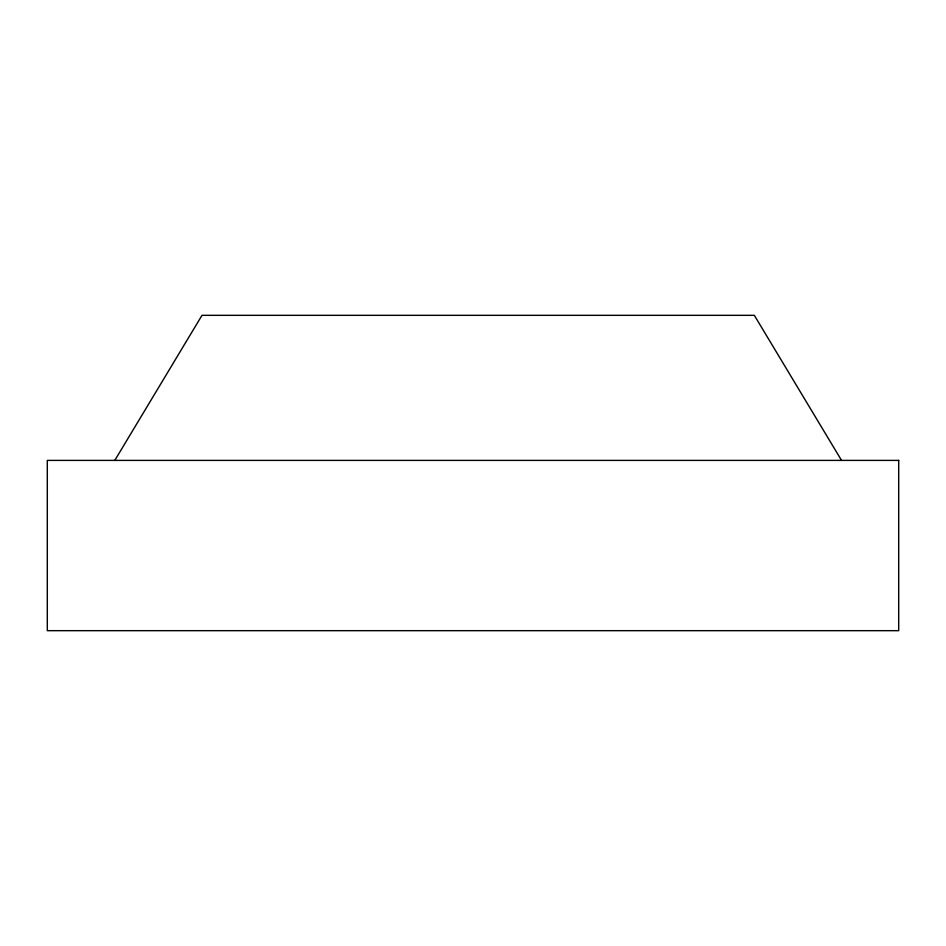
<?xml version="1.0" encoding="UTF-8"?>
<svg xmlns="http://www.w3.org/2000/svg" width="946" height="946" viewBox="0 0 946 946"><rect width="100%" height="100%" fill="white"/><g stroke="black" fill="none" stroke-linecap="round" stroke-linejoin="round"><path stroke-width="1.42" d="M114.785 460.395L201.995 315.325L754.329 315.325L841.538 460.395M898.7 460.395L47.3 460.395L47.3 630.675L898.7 630.675L898.7 460.395"/></g></svg>
